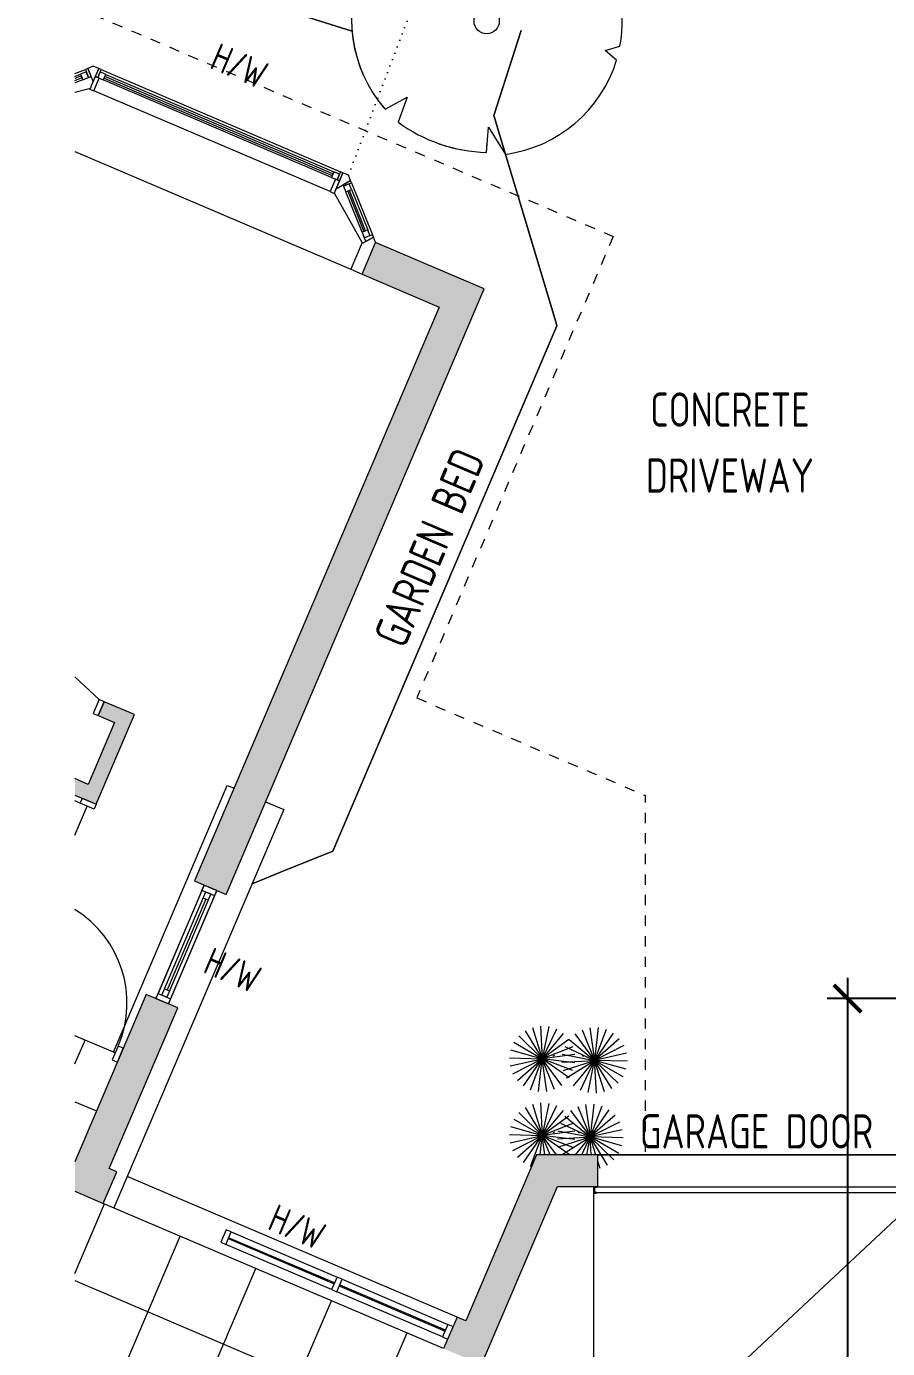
# Model space of a CAD drawing. Header units: millimetres. Extents: x -39027 to 364494, y -35256 to 94895.
# Drawn here: x 193962 to 200247, y 2136 to 11782 of the extents above; entities that cross this region are included whole.
import ezdxf

# ---------------------------------------------------------------- set-up
doc = ezdxf.new("R2010")
doc.units = ezdxf.units.MM
doc.header["$LTSCALE"] = 25
doc.header["$PDMODE"] = 3
doc.linetypes.add('BG_Dash 3mm', pattern=[6, 3, -3])
doc.linetypes.add('BG_Dot 2mm', pattern=[2, 0, -2])
for name, color, linetype, lineweight in [('A-DETL', 90, 'Continuous', 9), ('A-DETL-GENF', 92, 'Continuous', 5), ('A-DETL-MBND', 4, 'Continuous', 13), ('A-DOOR', 3, 'Continuous', 5), ('A-DOOR-FRAM', 3, 'Continuous', 5), ('A-FLOR', 1, 'Continuous', 5), ('A-FLOR-OVHD', 1, 'BG_Dash 3mm', 13), ('A-FLOR-PATT', 8, 'Continuous', 5), ('A-GLAZ', 3, 'Continuous', 5), ('C-TOPO', 251, 'Continuous', 9), ('G-ANNO-TEXT', 231, 'Continuous', 5), ('L-PLNT', 71, 'Continuous', 5)]:
    doc.layers.add(name, color=color, linetype=linetype, lineweight=lineweight)
doc.layers.add('dla-txt-d-25', color=3, linetype='Continuous')
doc.layers.add('Wall-35', color=2, linetype='Continuous')
doc.styles.add('DLA-NOTES', font='romans.shx', dxfattribs={"width": 0.8})
doc.styles.add('ISOCPEUR_1', font='isocpeur.ttf', dxfattribs={"width": 0.75, "height": 700})
doc.styles.add('ISOCPEUR_2', font='isocpeur.ttf', dxfattribs={"width": 0.75, "height": 1000})
doc.dimstyles.new('DLA100', dxfattribs={"dimscale": 100, "dimtxt": 2, "dimasz": 2, "dimexe": 1.5, "dimexo": 2, "dimgap": 0.8, "dimtad": 1, "dimdec": 0, "dimdsep": 46, "dimtxsty": 'DLA-NOTES', "dimblk1": 'ARCHTICK', "dimblk2": 'ARCHTICK', "dimsah": 1, "dimcen": 2, "dimdle": 1.5, "dimclrd": 256, "dimclre": 256, "dimclrt": 7, "dimaunit": 1, "dimadec": 0, "dimazin": 0, "dimtfac": 1, "dimtdec": 0, "dimtmove": 2, "dimatfit": 3, "dimldrblk": 'ARCHTICK', "dimfxl": 1, "dimtolj": 1, "dimtzin": 0, "dimarcsym": 0})

# ---------------------------------------------------------------- blocks, each defined once
blk = doc.blocks.new('DOOR_HINGED_INT_single - Flush 2040 x 820-1036136-PROPOSED GROUND FLOOR PLAN')
at = {"layer": 'A-DETL-GENF'}
blk.add_arc((405.1, -55), 800, 180, 261.48, dxfattribs=at)
at = {"layer": 'A-DOOR-FRAM'}
for p, q in [((-394.9, 55), (-434.9, 55)), ((-434.9, 55), (-434.9, -55)), ((-394.9, -55), (-394.9, 55)), ((-434.9, -55), (-394.9, -55))]:
    blk.add_line(p, q, dxfattribs=at)
blk = doc.blocks.new('DOOR_HINGED_INT_single - Flush 2040 x 820-1036316-PROPOSED GROUND FLOOR PLAN')
at = {"layer": 'A-DETL-GENF'}
blk.add_line((405.1, 55), (405.1, 97.6), dxfattribs=at)
at = {"layer": 'A-DOOR-FRAM'}
for p, q in [((405.1, -55), (405.1, 55)), ((405.1, 55), (445.1, 55)), ((445.1, 55), (445.1, -55)), ((445.1, -55), (405.1, -55))]:
    blk.add_line(p, q, dxfattribs=at)
blk = doc.blocks.new('WINDOW_bay_FFF - 2040_H_x2775_W_-1130797-PROPOSED GROUND FLOOR PLAN')
at = {"layer": 'A-GLAZ'}
for p, q in [((-1012.5, 500), (-1042.9, 469.7)), ((-968.9, 500), (-1012.5, 500)), ((-949.9, 500), (-968.9, 500)), ((-968.9, 500), (-968.9, 436.5)), ((-968.9, 395.8), (-968.9, 500)), ((-949.9, 436.5), (-949.9, 500)), ((968.8, 500), (949.8, 500)), ((949.8, 500), (949.8, 436.5)), ((968.8, 436.5), (968.8, 500)), ((1012.5, 500), (968.8, 500)), ((968.8, 500), (968.8, 373.6)), ((1042.8, 469.7), (1012.5, 500)), ((-1063.8, 400.8), (-1100.4, 364.3)), ((-1095, 351.7), (-1054.9, 391.9)), ((-1042.9, 442.8), (-1074.3, 411.3)), ((-1074.3, 411.3), (-1042.9, 379.9)), ((-1054.9, 391.9), (-1063.8, 400.8)), ((-1042.9, 469.7), (-1056.3, 456.2)), ((-1056.3, 456.2), (-1011.4, 411.3)), ((-998, 424.8), (-1042.9, 469.7)), ((-1042.9, 469.7), (-968.9, 395.8)), ((-1011.4, 411.3), (-1042.9, 442.8)), ((-1042.9, 379.9), (-1011.4, 411.3)), ((-1011.4, 411.3), (-998, 424.8)), ((-937.2, 436.5), (-968.9, 436.5)), ((-968.9, 436.5), (-968.9, 336.6)), ((-968.9, 436.5), (-949.9, 436.5)), ((-905.4, 480.9), (-949.9, 480.9)), ((-949.9, 480.9), (-949.9, 436.5)), ((-949.9, 436.5), (-905.4, 436.5)), ((-937.2, 336.6), (-937.2, 436.5)), ((-905.4, 436.5), (-905.4, 480.9)), ((905.3, 464.2), (-905.4, 464.2)), ((-905.4, 464.2), (-905.4, 451.4)), ((-905.4, 451.4), (905.3, 451.4)), ((949.8, 480.9), (905.3, 480.9)), ((905.3, 480.9), (905.3, 436.5)), ((905.3, 451.4), (905.3, 464.2)), ((905.3, 436.5), (949.8, 436.5)), ((968.8, 436.5), (937.1, 436.5)), ((937.1, 436.5), (937.1, 336.6)), ((949.8, 436.5), (949.8, 480.9)), ((949.8, 436.5), (968.8, 436.5)), ((968.8, 373.6), (1042.8, 469.7)), ((968.8, 336.6), (968.8, 436.5)), ((1042.8, 469.7), (1003.7, 419)), ((1003.7, 419), (1011.4, 411.3)), ((1011.4, 411.3), (1056.3, 456.2)), ((1042.8, 442.8), (1011.4, 411.3)), ((1011.4, 411.3), (1042.8, 379.9)), ((1056.3, 456.2), (1042.8, 469.7)), ((1074.2, 411.3), (1042.8, 442.8)), ((1042.8, 379.9), (1074.2, 411.3)), ((1062.9, 400), (1053.8, 390.9)), ((1053.8, 390.9), (1278.3, 166.3)), ((1287.5, 175.5), (1062.9, 400)), ((-968.9, 341.4), (-975.3, 336.6)), ((-975.3, 336.6), (-968.9, 336.6)), ((-968.9, 336.6), (-968.9, 341.4)), ((-968.9, 336.6), (-937.2, 336.6)), ((937.1, 336.6), (968.8, 336.6)), ((975.2, 336.6), (968.8, 341.4)), ((968.8, 341.4), (968.8, 336.6)), ((968.8, 336.6), (975.2, 336.6)), ((1298.8, 186.8), (1267.4, 155.3)), ((1267.4, 155.3), (1298.8, 123.9)), ((1278.3, 166.3), (1287.5, 175.5)), ((1330.2, 155.3), (1298.8, 186.8)), ((1343.7, 168.8), (1298.8, 123.9)), ((1298.8, 123.9), (1330.2, 155.3)), ((1298.8, 123.9), (1318.1, 104.6)), ((1357.2, 155.3), (1302.7, 84.5)), ((1318.1, 104.6), (1357.2, 155.3)), ((1357.2, 155.3), (1343.7, 168.8)), ((1387.5, 125), (1357.2, 155.3)), ((1387.5, -125), (1387.5, 125)), ((1298.6, 87.7), (1298.6, -125)), ((1302.7, 84.5), (1298.6, 87.7)), ((1298.6, -125), (1387.5, -125))]:
    blk.add_line(p, q, dxfattribs=at)
at = {"layer": 'A-GLAZ', "lineweight": 5}
for p, q in [((-949.9, 500), (949.8, 500)), ((-1114.7, 397.8), (-1056.3, 456.2)), ((-1106.7, 379), (-1074.3, 411.3)), ((-905.4, 480.9), (905.3, 480.9)), ((905.3, 436.5), (-905.4, 436.5)), ((1056.3, 456.2), (1343.7, 168.8)), ((1074.2, 411.3), (1298.8, 186.8)), ((-1042.9, 379.9), (-1087.9, 334.9)), ((-975.3, 336.6), (-1060.6, 270.9)), ((937.1, 336.6), (-937.2, 336.6)), ((1298.6, 87.7), (975.2, 336.6)), ((1267.4, 155.3), (1042.8, 379.9)), ((-891.7, -125), (1298.6, -125))]:
    blk.add_line(p, q, dxfattribs=at)
blk = doc.blocks.new('DOOR_HINGED_INT_double - 2040 x 1240 Flush-1069487-PROPOSED GROUND FLOOR PLAN')
at = {"layer": 'A-DOOR'}
blk.add_line((-614.9, -55), (-387, -137.9), dxfattribs=at)
at = {"layer": 'A-DOOR-FRAM'}
for p, q in [((-614.9, 55), (-654.9, 55)), ((-654.9, 55), (-654.9, -55)), ((-614.9, -55), (-614.9, 55)), ((-654.9, -55), (-614.9, -55))]:
    blk.add_line(p, q, dxfattribs=at)
blk = doc.blocks.new('PLANTING_Coloured_small shrub - PLANTING_Bush 3d-1028020-PROPOSED GROUND FLOOR PLAN')
at = {"layer": 'L-PLNT', "lineweight": 5}
for p, q in [((-117.2, 209.5), (0, 0)), ((-62.1, 231.8), (0, 0)), ((-3.2, 240), (0, 0)), ((55.9, 233.4), (0, 0)), ((111.5, 212.5), (0, 0)), ((-202.8, 128.4), (0, 0)), ((-165, 174.3), (0, 0)), ((160.3, 178.6), (0, 0)), ((199.3, 133.7), (0, 0)), ((-239.4, 16.2), (0, 0)), ((-236.1, -43.1), (0, 0)), ((-228.1, 74.6), (0, 0)), ((-218.3, -99.8), (0, 0)), ((-187.1, -150.4), (0, 0)), ((-144.4, -191.7), (0, 0)), ((-54.8, -130.7), (0, 0)), ((-21.1, -140.5), (0, 0)), ((226, 80.7), (0, 0)), ((238.9, 22.7), (0, 0)), ((191, -145.3), (0, 0)), ((220.9, -93.9), (0, 0)), ((237.2, -36.8), (0, 0)), ((15.1, -151.2), (0, 0)), ((149.5, -187.8), (0, 0)), ((59.5, -164.2), (0, 0)), ((82.8, 0), (94.9, 0))]:
    blk.add_line(p, q, dxfattribs=at)
blk = doc.blocks.new('PLANTING_Coloured_small shrub - PLANTING_Bush 3d-V216-PROPOSED GROUND FLOOR PLAN')
at = {"layer": 'L-PLNT', "lineweight": 5}
for p, q in [((-117.2, 209.5), (0, 0)), ((-62.1, 231.8), (0, 0)), ((-3.2, 240), (0, 0)), ((55.9, 233.4), (0, 0)), ((111.5, 212.5), (0, 0)), ((-202.8, 128.4), (0, 0)), ((-165, 174.3), (0, 0)), ((160.3, 178.6), (0, 0)), ((199.3, 133.7), (0, 0)), ((-239.4, 16.2), (0, 0)), ((-236.1, -43.1), (0, 0)), ((-228.1, 74.6), (0, 0)), ((-218.3, -99.8), (0, 0)), ((-187.1, -150.4), (0, 0)), ((-144.4, -191.7), (0, 0)), ((-92.8, -221.3), (0, 0)), ((-35.6, -237.3), (0, 0)), ((226, 80.7), (0, 0)), ((238.9, 22.7), (0, 0)), ((191, -145.3), (0, 0)), ((220.9, -93.9), (0, 0)), ((237.2, -36.8), (0, 0)), ((23.8, -238.8), (0, 0)), ((149.5, -187.8), (0, 0)), ((81.8, -225.6), (0, 0)), ((82.8, 0), (94.9, 0))]:
    blk.add_line(p, q, dxfattribs=at)
blk = doc.blocks.new('PLANTING_Coloured_small shrub - PLANTING_Bush 3d-1026871-PROPOSED GROUND FLOOR PLAN')
at = {"layer": 'L-PLNT', "lineweight": 5}
for p, q in [((-218.3, 99.8), (0, 0)), ((-187.1, 150.4), (0, 0)), ((-144.4, 191.7), (-110.5, 146.7)), ((-82.5, 109.6), (0, 0)), ((-50.7, 120.9), (0, 0)), ((-19.8, 131.9), (0, 0)), ((149.5, 187.8), (0, 0)), ((57.8, 159.5), (0, 0)), ((191, 145.3), (0, 0)), ((14.4, 144.1), (0, 0)), ((-236.1, 43.1), (0, 0)), ((-117.2, -209.5), (0, 0)), ((-62.1, -231.8), (0, 0)), ((-3.2, -240), (0, 0)), ((220.9, 93.9), (0, 0)), ((237.2, 36.8), (0, 0)), ((226, -80.7), (0, 0)), ((199.3, -133.7), (0, 0)), ((160.3, -178.6), (0, 0)), ((111.5, -212.5), (0, 0)), ((55.9, -233.4), (0, 0)), ((82.8, 0), (94.9, 0)), ((-239.4, -16.2), (0, 0)), ((-228.1, -74.6), (0, 0)), ((-202.8, -128.4), (0, 0)), ((-165, -174.3), (0, 0)), ((238.9, -22.7), (0, 0))]:
    blk.add_line(p, q, dxfattribs=at)
blk = doc.blocks.new('PLANTING_Coloured_small shrub - PLANTING_Bush 3d-V217-PROPOSED GROUND FLOOR PLAN')
at = {"layer": 'L-PLNT', "lineweight": 5}
for p, q in [((-92.8, 221.3), (0, 0)), ((-35.6, 237.3), (0, 0)), ((23.8, 238.8), (0, 0)), ((81.8, 225.6), (0, 0)), ((-218.3, 99.8), (0, 0)), ((-187.1, 150.4), (0, 0)), ((-144.4, 191.7), (0, 0)), ((149.5, 187.8), (0, 0)), ((191, 145.3), (0, 0)), ((-236.1, 43.1), (0, 0)), ((-117.2, -209.5), (0, 0)), ((-62.1, -231.8), (0, 0)), ((-3.2, -240), (0, 0)), ((220.9, 93.9), (0, 0)), ((237.2, 36.8), (0, 0)), ((226, -80.7), (0, 0)), ((199.3, -133.7), (0, 0)), ((160.3, -178.6), (0, 0)), ((111.5, -212.5), (0, 0)), ((55.9, -233.4), (0, 0)), ((82.8, 0), (94.9, 0)), ((-239.4, -16.2), (0, 0)), ((-228.1, -74.6), (0, 0)), ((-202.8, -128.4), (0, 0)), ((-165, -174.3), (0, 0)), ((238.9, -22.7), (0, 0))]:
    blk.add_line(p, q, dxfattribs=at)
blk = doc.blocks.new('WINDOW_awning_2 panel_OO_2 lowlite - 2100 x 1800-1091362-PROPOSED GROUND FLOOR PLAN')
at = {"layer": 'A-GLAZ'}
for p, q in [((-860, 50), (-900, 50)), ((-900, 50), (-900, -50)), ((-860, -50), (-860, 50)), ((-20, 3), (-860, 3)), ((-860, 3), (-860, -3)), ((20, 50), (-20, 50)), ((-20, 50), (-20, -50)), ((-20, -3), (-20, 3)), ((20, -50), (20, 50)), ((860, 3), (24, 3)), ((24, 3), (24, -3)), ((900, 50), (860, 50)), ((860, 50), (860, -50)), ((860, -3), (860, 3)), ((-900, -50), (-860, -50)), ((-860, -3), (-20, -3)), ((-20, -50), (20, -50)), ((24, -3), (860, -3)), ((860, -50), (900, -50))]:
    blk.add_line(p, q, dxfattribs=at)
at = {"layer": 'A-GLAZ', "lineweight": 5}
for p, q in [((-860, 50), (-20, 50)), ((20, 50), (860, 50)), ((-20, -50), (-860, -50)), ((860, -50), (20, -50))]:
    blk.add_line(p, q, dxfattribs=at)
blk = doc.blocks.new('WINDOW_awning_1 panel_lowlite - 2040 X 850-1091742-PROPOSED GROUND FLOOR PLAN')
at = {"layer": 'A-GLAZ', "lineweight": 5}
for p, q in [((450, 52), (-450, 52)), ((-450, 52), (-450, -48)), ((-410, -18), (-410, 22)), ((-410, 22), (410, 22)), ((-406, 52), (410, 52)), ((410, 22), (410, -18)), ((450, -48), (450, 52)), ((-450, -48), (450, -48)), ((410, -18), (-410, -18)), ((-406, -48), (410, -48))]:
    blk.add_line(p, q, dxfattribs=at)
at = {"layer": 'A-GLAZ'}
for p, q in [((-450, -48), (-450, 52)), ((-450, 52), (-406, 52)), ((-406, 52), (-406, -48)), ((-360, 22), (-360, -18)), ((-360, 2), (360, 2)), ((360, -18), (360, 22)), ((410, -48), (410, 52)), ((410, 52), (450, 52)), ((450, 52), (450, -48)), ((-406, -48), (-450, -48)), ((450, -48), (410, -48))]:
    blk.add_line(p, q, dxfattribs=at)
blk = doc.blocks.new('DOOR_GARAGE_panel lift - 2100x2400-2531457-PROPOSED GROUND FLOOR PLAN')
at = {"layer": 'A-DOOR', "lineweight": 5}
for p, q in [((-1230, -2415), (1230, -115)), ((-1230, -115), (-1230, -2415)), ((1230, -2415), (1230, -115)), ((-1230, -2415), (1230, -2415))]:
    blk.add_line(p, q, dxfattribs=at)
at = {"layer": 'A-DOOR'}
for p, q in [((-1230, -115), (-1230, -165)), ((-1230, -165), (-1210, -165)), ((-1225, -160), (-1225, -120)), ((-1225, -120), (-1210, -120)), ((1225, -120), (-1225, -120)), ((-1225, -120), (-1225, -160)), ((-1210, -160), (-1225, -160)), ((-1225, -160), (1225, -160)), ((-1210, -120), (-1210, -115)), ((-1210, -165), (-1210, -160)), ((1210, -115), (1210, -120)), ((1210, -120), (1225, -120)), ((1225, -160), (1210, -160)), ((1210, -160), (1210, -165)), ((1210, -165), (1230, -165)), ((1225, -120), (1225, -160)), ((1225, -160), (1225, -120)), ((1230, -165), (1230, -115))]:
    blk.add_line(p, q, dxfattribs=at)
blk = doc.blocks.new('PLANTING_Coloured tree scaleable - 2_5 Meters-V233-PROPOSED GROUND FLOOR PLAN')
at = {"layer": 'L-PLNT', "lineweight": 5}
for p, q in [((-179.7, 972.6), (-155, 724.1)), ((-179.7, 972.6), (-155, 724.1)), ((-155, 724.1), (-305.8, 940.5)), ((-155, 724.1), (-305.8, 940.5)), ((601.6, 666.6), (614.9, 774.5)), ((601.6, 666.6), (614.9, 774.5)), ((677.1, 720.7), (601.6, 666.6)), ((677.1, 720.7), (601.6, 666.6)), ((-816.4, 558.4), (-762.9, 462.3)), ((-816.4, 558.4), (-762.9, 462.3)), ((-762.9, 462.3), (-882.4, 446.9)), ((-762.9, 462.3), (-882.4, 446.9)), ((880.9, 139.8), (966.1, 211.2)), ((-974.1, 171.4), (-856.7, 84.5)), ((-974.1, 171.4), (-856.7, 84.5)), ((984, 107.8), (880.9, 139.8)), ((-856.7, 84.5), (-988.2, 42.5)), ((-856.7, 84.5), (-988.2, 42.5)), ((-429, -884.2), (-316.7, -739.3)), ((-316.7, -739.3), (-305.8, -933.7)), ((316.4, -707), (508.7, -841.4)), ((374.2, -883.7), (316.4, -707)), ((374.2, -883.7), (350.7, -811.9))]:
    blk.add_line(p, q, dxfattribs=at)
blk.add_circle((-0.1, -2), 92.1, dxfattribs=at)
for centre, radius, start, end in [((-0.1, 0), 989, 51.5512, 100.46218), ((-0.1, 0), 989, 51.5512, 100.46218), ((-0.1, 0), 989, 108.00826, 145.62742), ((-0.1, 0), 989, 108.00826, 145.62742), ((-0.1, 0), 989, 12.32761, 46.78193), ((-0.1, 0), 989, 36.02094, 46.78193), ((-0.1, 0), 989, 153.13693, 170.02126), ((-0.1, 0), 989, 153.13693, 170.02126), ((0.2, 6.8), 989, 300.94649, 5.85992), ((0.2, 6.8), 989, 177.93043, 244.2846), ((0.2, 6.8), 989, 177.93043, 243.4257), ((-46.3, 186.8), 1150.1, 256.95791, 291.44636), ((-46.3, 186.8), 1150.1, 273.98266, 291.44636)]:
    blk.add_arc(centre, radius, start, end, dxfattribs=at)
blk = doc.blocks.new('_ARCHTICK')
at = {"color": 0, "linetype": 'ByBlock', "const_width": 0.15}
blk.add_lwpolyline([(-0.5, -0.5), (0.5, 0.5)], dxfattribs=at)
blk = doc.blocks.new('*D1225')
at = {"layer": 'Defpoints', "color": 0, "transparency": 16777216}
for p in [(201066.8, 4689.9), (199955.1, -5705.3), (201190.5, -5705.3)]:
    blk.add_point(p, dxfattribs=at)
at = {"layer": 'dla-txt-d-25', "lineweight": -2, "transparency": 16777216}
for p, q in [((199955.1, 4839.9), (199955.1, -5855.3)), ((200866.8, 4689.9), (199805.1, 4689.9)), ((200990.5, -5705.3), (199805.1, -5705.3))]:
    blk.add_line(p, q, dxfattribs=at)
at = {"layer": 'dla-txt-d-25', "lineweight": -2, "transparency": 16777216, "xscale": 200, "yscale": 200, "zscale": 200}
for p, rotation in [((199955.1, 4689.9), 90), ((199955.1, -5705.3), 270)]:
    blk.add_blockref('_ARCHTICK', p, dxfattribs=dict(at, rotation=rotation))
at = {"layer": 'dla-txt-d-25', "color": 7, "transparency": 16777216, "insert": (199775.1, -507.7), "char_height": 200, "attachment_point": 5, "rotation": 90, "style": 'DLA-NOTES'}
blk.add_mtext('\\A1;10395', dxfattribs=at)
blk = doc.blocks.new('PLANTING_Coloured tree scaleable - 7 Meters-2580589-PROPOSED SITE PLAN')
at = {"layer": 'L-PLNT', "lineweight": 9}
for p, q in [((-503, 2723), (-434, 2027)), ((-503, 2723), (-434, 2027)), ((-434, 2027), (-503, 2723)), ((-434, 2027), (-856, 2634)), ((-434, 2027), (-856, 2634)), ((-856, 2634), (-434, 2027)), ((1684, 1866), (1722, 2169)), ((1684, 1866), (1722, 2169)), ((1722, 2169), (1684, 1866)), ((1896, 2018), (1684, 1866)), ((1896, 2018), (1684, 1866)), ((1684, 1866), (1896, 2018)), ((-2286, 1563), (-2136, 1294)), ((-2286, 1563), (-2136, 1294)), ((-2136, 1294), (-2286, 1563)), ((-2136, 1294), (-2471, 1251)), ((-2136, 1294), (-2471, 1251)), ((-2471, 1251), (-2136, 1294)), ((2466, 391), (2705, 591)), ((2674, 565), (2705, 591)), ((-2728, 480), (-2399, 237)), ((-2728, 480), (-2399, 237)), ((-2399, 237), (-2728, 480)), ((2755, 302), (2466, 391)), ((-2399, 237), (-2767, 119)), ((-2399, 237), (-2767, 119)), ((-2767, 119), (-2399, 237)), ((886, -1980), (1424, -2356)), ((1048, -2474), (886, -1980)), ((-1201, -2476), (-887, -2070)), ((-887, -2070), (-856, -2614))]:
    blk.add_line(p, q, dxfattribs=at)
blk.add_circle((0, -6), 258, dxfattribs=at)
for centre, radius, start, end in [((0, 0), 2769, 51.5512, 100.4622), ((0, 0), 2769, 51.5512, 100.4622), ((0, 0), 2769, 51.5512, 100.4622), ((0, 0), 2769, 108.0083, 145.6274), ((0, 0), 2769, 108.0083, 145.6274), ((0, 0), 2769, 108.0083, 145.6274), ((0, 0), 2769, 12.3276, 46.7819), ((0, 0), 2769, 12.3276, 46.7819), ((0, 0), 2769, 13.3734, 46.7819), ((0, 0), 2769, 153.1369, 170.0213), ((0, 0), 2769, 153.1369, 170.0213), ((0, 0), 2769, 153.1369, 170.0213), ((0, 19), 2769, 300.9465, 5.8599), ((0, 19), 2769, 177.9304, 244.2846), ((0, 19), 2769, 177.9304, 202.3457), ((0, 19), 2769, 177.9304, 200.6948), ((-130, 523), 3220, 256.9579, 291.4464)]:
    blk.add_arc(centre, radius, start, end, dxfattribs=at)

msp = doc.modelspace()

# ---------------------------------------------------------------- hatches: boundary and pattern name
at = {"layer": 'A-FLOR-PATT', "lineweight": 5}
h = msp.add_hatch(dxfattribs=at)
h.set_pattern_fill('FP_31', color=256, style=0, pattern_type=2)
h.set_pattern_definition([(156.899, (197055.87, 1462.9), (-235.41, -551.89), []), (246.899, (197055.87, 1462.9), (551.89, -235.41), [])])
h.paths.add_polyline_path([(196460, -5156.3), (197083.8, -3693.8), (197051.2, -3612.7), (197153.3, -3571.6), (197168.9, -3610.4), (197678.9, -3828), (198063.4, -2926.6), (197162, -2542.1), (196944.4, -3052), (196959.3, -3089.2), (196857.3, -3130.2), (196825.4, -3050.8), (197060.8, -2498.9), (195486.6, -1827.4), (195243.4, -2397.7), (195142.2, -2354.6), (197049.9, 2117.8), (194315.1, 3284.3), (194315.1, -3490.4), (194707.4, -3657.7), (194853.1, -3316.3), (195405, -3551.7), (194988.3, -4528.5), (196036.3, -4975.6)], flags=0)
h.paths.add_polyline_path([(194315.1, 3499.4), (194625.3, 4226.7), (194588.5, 4242.4), (194610.1, 4293), (194315.1, 4418.8), (194315.1, 3521.9)], flags=0)
h.paths.add_polyline_path([(194315.1, 5882.5), (194404.8, 6092.8), (194354.2, 6114.4), (194369.9, 6151.2), (194315.1, 6174.6), (194315.1, 5917)], flags=0)
at = {"layer": 'Wall-35'}
for points in [[(196974.9, 9735), (197073, 9964.9), (196509.6, 10205.2), (196411.5, 9975.3), (196665.7, 9866.8)], [(194605.4, 6703.1), (194648.5, 6804.3), (194528.9, 6855.3), (194485.8, 6754.1), (194594, 6707.9)], [(194514.3, 6209.2), (194749.7, 6761.1), (194648.5, 6804.3), (194413.1, 6252.4), (194430.1, 6245.1)], [(194369.9, 6151.2), (194413.1, 6252.4), (194315.1, 6294.2), (194315.1, 6174.6), (194355.5, 6157.4)], [(194471.1, 6108), (194514.3, 6209.2), (194413.1, 6252.4), (194369.9, 6151.2), (194413.1, 6132.8)], [(197380.2, 2248.7), (197836.7, 3318.9), (197586.6, 3318.9), (197168.6, 2338.9), (197199.8, 2325.6)]]:
    msp.add_hatch(color=256, dxfattribs=at).paths.add_polyline_path(points, flags=0)
h = msp.add_hatch(color=256, dxfattribs=at)
h.paths.add_polyline_path([(194467.4, 3219.3), (195065.7, 4622), (194835.8, 4720.1), (194315.1, 3499.4), (194315.1, 3284.3)], flags=0)
h.paths.add_polyline_path([(195418.9, 5449.9), (197302.9, 9866.8), (197073, 9964.9), (195188.9, 5547.9), (195415.5, 5451.3)], flags=0)
h = msp.add_hatch(color=256, dxfattribs=at)
h.paths.add_polyline_path([(201065.5, 3318.9), (201065.5, 3548.9), (200531.6, 3548.9), (200531.6, 3318.9), (201049.5, 3318.9)], flags=0)
h.paths.add_polyline_path([(197596.9, 3318.9), (198131.6, 3318.9), (198131.6, 3548.9), (197684.7, 3548.9), (197586.6, 3318.9)], flags=0)
h = msp.add_hatch(color=256, dxfattribs=at)
h.paths.add_polyline_path([(197282.1, 2018.7), (197380.2, 2248.7), (197104.2, 2366.4), (197006.1, 2136.4), (197168.6, 2067.1)], flags=0)
h.paths.add_polyline_path([(194522.6, 3195.8), (194620.7, 3425.7), (194565.5, 3449.3), (194467.4, 3219.3)], flags=0)

# ---------------------------------------------------------------- linework, layer by layer
at = {"layer": 'A-DETL', "linetype": 'BG_Dot 2mm'}
msp.add_line((196311.8, 10697.3), (198006.3, 15151.9), dxfattribs=at)
at = {"layer": 'A-DETL-MBND', "lineweight": 5}
for p, q in [((194315.1, 12380.8), (196339.1, 11748.3)), ((197573, 11751.5), (197373.1, 11131.3)), ((197373.1, 11131.3), (197824.6, 9628)), ((197833.6, 9597.9), (197156.8, 8011.3)), ((197824.6, 9628), (197833.6, 9597.9)), ((197156.8, 8011.3), (196199, 5765.8)), ((194597.4, 4298.4), (195427.8, 6245.1)), ((195427.8, 6245.1), (195477.3, 6224)), ((195707.2, 6125.9), (195839.5, 6069.5)), ((195839.5, 6069.5), (194599.7, 3162.9)), ((196199, 5765.8), (195816.3, 5611.4)), ((195816.3, 5611.4), (195608.3, 5527.5)), ((198131.6, 3548.9), (200531.6, 3548.9))]:
    msp.add_line(p, q, dxfattribs=at)
at = {"layer": 'A-FLOR'}
for p, q in [((194315.1, 5882.5), (194404.8, 6092.8)), ((194610.1, 4293), (194315.1, 4418.8)), ((197104.2, 2366.4), (194697.8, 3392.8)), ((197006.1, 2136.4), (194522.6, 3195.8))]:
    msp.add_line(p, q, dxfattribs=at)
at = {"layer": 'A-FLOR-OVHD'}
for p, q in [((194315.1, 11926.3), (198244.3, 10250.3)), ((198244.3, 10250.3), (196810.3, 6883)), ((196810.3, 6883), (198480.8, 6170.4)), ((198480.8, 3570.4), (198480.8, 6170.4))]:
    msp.add_line(p, q, dxfattribs=at)
at = {"layer": 'C-TOPO'}
for p, q in [((196339.1, 11748.3), (194315.1, 12380.8)), ((197373.1, 11131.3), (197573, 11751.5)), ((197824.6, 9628), (197373.1, 11131.3)), ((197156.8, 8011.3), (197833.6, 9597.9)), ((197833.6, 9597.9), (197824.6, 9628)), ((196199, 5765.8), (197156.8, 8011.3)), ((195816.3, 5611.4), (196199, 5765.8)), ((195608.3, 5527.5), (195816.3, 5611.4)), ((200531.6, 3548.9), (198131.6, 3548.9))]:
    msp.add_line(p, q, dxfattribs=at)
at = {"layer": 'Wall-35', "lineweight": 15}
for p, q in [((197302.9, 9866.8), (196509.6, 10205.2)), ((196411.5, 9975.3), (196974.9, 9735)), ((195418.9, 5449.9), (197302.9, 9866.8)), ((196974.9, 9735), (195188.9, 5547.9)), ((194528.9, 6855.3), (194485.8, 6754.1)), ((194749.7, 6761.1), (194528.9, 6855.3)), ((194471.1, 6108), (194749.7, 6761.1)), ((194485.8, 6754.1), (194605.4, 6703.1)), ((194605.4, 6703.1), (194413.1, 6252.4)), ((194413.1, 6252.4), (194315.1, 6294.2)), ((194315.1, 6174.6), (194471.1, 6108)), ((195188.9, 5547.9), (195259.7, 5517.7)), ((195351.7, 5478.5), (195418.9, 5449.9)), ((194835.8, 4720.1), (194315.1, 3499.4)), ((194906.6, 4689.9), (194835.8, 4720.1)), ((195065.7, 4622), (194998.6, 4650.7)), ((194565.5, 3449.3), (195065.7, 4622)), ((197684.7, 3548.9), (197168.6, 2338.9)), ((198131.6, 3548.9), (197684.7, 3548.9)), ((198131.6, 3318.9), (198131.6, 3548.9)), ((194522.6, 3195.8), (194620.7, 3425.7)), ((194620.7, 3425.7), (194565.5, 3449.3)), ((194315.1, 3284.3), (194522.6, 3195.8)), ((195874.6, -1280.9), (197836.7, 3318.9)), ((197836.7, 3318.9), (198131.6, 3318.9)), ((197104.2, 2366.4), (197006.1, 2136.4)), ((197168.6, 2338.9), (197104.2, 2366.4))]:
    msp.add_line(p, q, dxfattribs=at)

# ---------------------------------------------------------------- block references
at = {"layer": 'A-DOOR'}
for name, p, rotation in [('DOOR_HINGED_INT_double - 2040 x 1240 Flush-1069487-PROPOSED GROUND FLOOR PLAN', (193905, 7061.6), 156.8993779194272), ('DOOR_HINGED_INT_single - Flush 2040 x 820-1036316-PROPOSED GROUND FLOOR PLAN', (194245.9, 5720.2), 66.89937791942728), ('DOOR_HINGED_INT_single - Flush 2040 x 820-1036136-PROPOSED GROUND FLOOR PLAN', (194246.9, 4447.9), 156.8993779194272)]:
    msp.add_blockref(name, p, dxfattribs=dict(at, rotation=rotation))
msp.add_blockref('DOOR_GARAGE_panel lift - 2100x2400-2531457-PROPOSED GROUND FLOOR PLAN', (199331.6, 3433.9), dxfattribs=at)
at = {"layer": 'A-GLAZ'}
for name, p, rotation in [('WINDOW_bay_FFF - 2040_H_x2775_W_-1130797-PROPOSED GROUND FLOOR PLAN', (195184.3, 10634.6), 336.8993779194274), ('WINDOW_awning_1 panel_lowlite - 2040 X 850-1091742-PROPOSED GROUND FLOOR PLAN', (195127.3, 5085), 246.8993779194355), ('WINDOW_awning_2 panel_OO_2 lowlite - 2100 x 1800-1091362-PROPOSED GROUND FLOOR PLAN', (196227.3, 2604.5), 336.8993779194274)]:
    msp.add_blockref(name, p, dxfattribs=dict(at, rotation=rotation))
at = {"layer": 'L-PLNT', "lineweight": 5}
for name, p, rotation in [('PLANTING_Coloured tree scaleable - 2_5 Meters-V233-PROPOSED GROUND FLOOR PLAN', (197321.4, 11822.3), 336.8993779194267), ('PLANTING_Coloured_small shrub - PLANTING_Bush 3d-V216-PROPOSED GROUND FLOOR PLAN', (197726.3, 4249.7), 16.35853637174537), ('PLANTING_Coloured_small shrub - PLANTING_Bush 3d-V217-PROPOSED GROUND FLOOR PLAN', (198108.2, 4239), 160.4157900678597), ('PLANTING_Coloured_small shrub - PLANTING_Bush 3d-1028020-PROPOSED GROUND FLOOR PLAN', (197726.3, 3689.7), 16.35853637174537), ('PLANTING_Coloured_small shrub - PLANTING_Bush 3d-1026871-PROPOSED GROUND FLOOR PLAN', (198076.7, 3679.9), 160.4157900678597)]:
    msp.add_blockref(name, p, dxfattribs=dict(at, rotation=rotation))
at = {"layer": 'L-PLNT', "lineweight": 9, "xscale": 0.7980000000000003, "yscale": 0.7980000000000003, "zscale": 0.7980000000000003, "rotation": 336.899377919427}
msp.add_blockref('PLANTING_Coloured tree scaleable - 7 Meters-2580589-PROPOSED SITE PLAN', (202630.1, 9610), dxfattribs=at)

# ---------------------------------------------------------------- texts
at = {"layer": 'G-ANNO-TEXT', "color": 7, "lineweight": 15, "char_height": 200, "width": 465.6, "rotation": 336.89938, "line_spacing_factor": 1.153846, "style": 'ISOCPEUR_2'}
for insert, attachment_point in [((195555, 11586.4), 2), ((195319.7, 5068.2), 1), ((195976.1, 3115.2), 2)]:
    msp.add_mtext('H/W', dxfattribs=dict(at, insert=insert, attachment_point=attachment_point))
at = {"layer": 'G-ANNO-TEXT', "color": 7, "lineweight": 13, "char_height": 250, "attachment_point": 2, "line_spacing_factor": 1.153846, "style": 'ISOCPEUR_1'}
for s, insert, width in [('CONCRETE\\PDRIVEWAY', (199095.6, 9111.4), 1431), ('GARAGE DOOR', (199290, 3846.3), 1953)]:
    msp.add_mtext(s, dxfattribs=dict(at, insert=insert, width=width))
at = {"layer": 'G-ANNO-TEXT', "color": 7, "lineweight": 13, "insert": (196787.8, 8029.2), "char_height": 250, "width": 1728, "attachment_point": 2, "rotation": 66.89938, "line_spacing_factor": 1.153846, "style": 'ISOCPEUR_1'}
msp.add_mtext('GARDEN BED', dxfattribs=at)

# ---------------------------------------------------------------- dimensions: what is measured, and where the dimension line sits
at = {"layer": 'dla-txt-d-25'}
dim = msp.add_linear_dim(base=(199955.1, -5705.3), p1=(201066.8, 4689.9), p2=(201190.5, -5705.3), angle=90, dimstyle='DLA100', dxfattribs=at)
dim.commit()
dim.dimension.update_dxf_attribs({"geometry": '*D1225', "text_midpoint": (199775.1, -507.7)})

doc.saveas('drawing.dxf')
